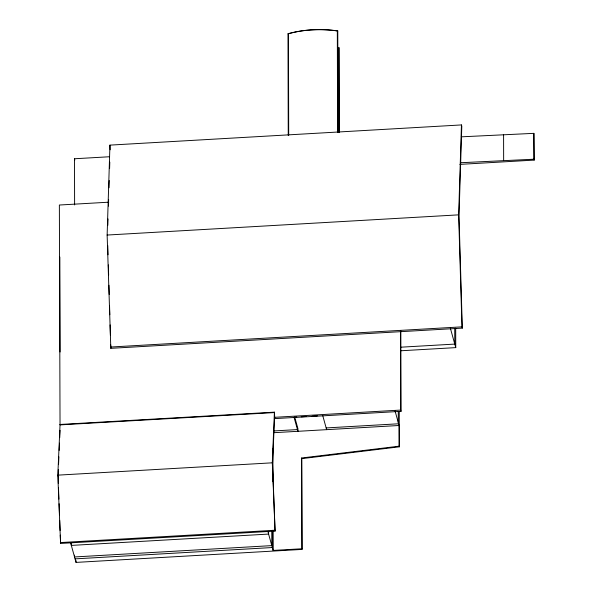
<?xml version="1.0" encoding="UTF-8"?>
<svg xmlns="http://www.w3.org/2000/svg" width="592" height="592" viewBox="0 0 592 592"><rect width="100%" height="100%" fill="white"/><g stroke="black" fill="none" stroke-linecap="round" stroke-linejoin="round"><path stroke-width="0.89" d="M338.935 132.482L338.935 47.478L339.416 132.497M107.137 235.046L109.942 145.121L461.449 124.927L461.804 126.207L459 216.132L462.322 328.131L110.815 348.325L107.137 235.046L458.645 214.852L461.449 124.927M107.833 225.337L108.033 218.929M108.432 206.112L108.632 199.704M109.009 187.797L109.231 180.471M109.601 168.572L109.801 162.164M110.193 149.776L109.942 145.121M108.787 202.19L59.363 205.024L60.036 424.893L57.809 475.147L60.576 543.434L275.073 531.113L272.535 463.684L274.57 417.848M58.319 483.39L58.327 469.611M58.571 464.128L58.897 456.817M59.178 450.423L59.503 443.112M59.748 437.636L60.073 430.325M59.925 424.471L274.414 412.15L272.298 462.818L275.073 531.113M288.245 135.398L287.986 33.796L291.723 32.886A57.291 25.611 -0.1 0 1 333.651 30.481L337.773 30.939L338.032 132.541M301.602 458.001L399.149 446.183L399.326 446.827L301.779 458.637L301.602 458.001L302.009 549.42L76.042 562.4L70.618 542.857M74.614 204.943L74.503 158.76L109.557 156.747M459.873 164.376L534.191 160.106L533.88 133.348L461.279 136.826M110.452 347.045L461.967 326.851L462.322 328.131M400.843 347.193L454.774 344.093L454.73 328.382M400.91 350.767L455.751 347.622L455.699 328.212M60.036 424.893L274.533 412.572M274.429 417.323L400.68 410.071L401.036 411.351L274.784 418.603L274.414 412.15M296.725 417.049L294.032 417.205L297.946 431.309L297.939 428.719L294.757 417.264M301.21 416.79L306.589 416.479M311.969 416.169L317.349 415.865M274.155 430.924L297.465 429.585M326.162 427.935L398.616 423.776M273.733 432.7L399.097 425.493L399.149 446.183M60.34 542.575L274.829 530.254M75.066 558.87L272.335 547.541M267.895 531.52L273.141 550.427L301.831 548.777M460.369 162.748L533.947 159.211L534.191 160.106M450.357 328.175L455.751 347.622M395.086 411.04L399.274 426.136M322.729 415.554L326.636 429.659M272.535 463.684L272.298 462.818L57.809 475.147L58.046 476.005M74.503 158.76L74.844 159.995M58.497 488.008L58.911 499.093M59.089 503.711L59.503 514.796M59.711 520.338L60.095 530.499M60.266 535.116L60.576 543.434M458.645 214.852L461.967 326.851M107.766 245.554L108.04 254.782M108.343 264.927L108.639 275.08M108.943 285.226L109.217 294.453M109.542 305.524L109.816 314.752M110.119 324.904L110.415 335.05M110.711 344.825L110.815 348.325M533.88 133.348L533.947 159.211M503.592 134.495L503.651 160.358M400.836 330.921L401.036 411.351M400.481 331.483L400.68 410.071M399.23 411.455L399.326 446.827M398.268 411.595L398.29 422.614M337.322 30.962L337.581 132.571M301.779 458.637L302.009 549.42M288.445 33.774L288.704 135.376M272.875 448.381L272.964 481.474M273.09 531.12L273.141 550.427M272.438 461.368L272.446 465.963M272.616 530.314L272.66 548.703M271.765 530.906L271.802 545.617L74.533 556.954L74.525 555.141M268.598 531.32L268.605 534.08L71.329 545.41L71.321 543.574M76.035 560.55L76.042 562.4M59.844 257.024L60.088 351.996M287.986 33.796A57.291 25.611 -0.1 0 1 337.773 30.939"/></g></svg>
